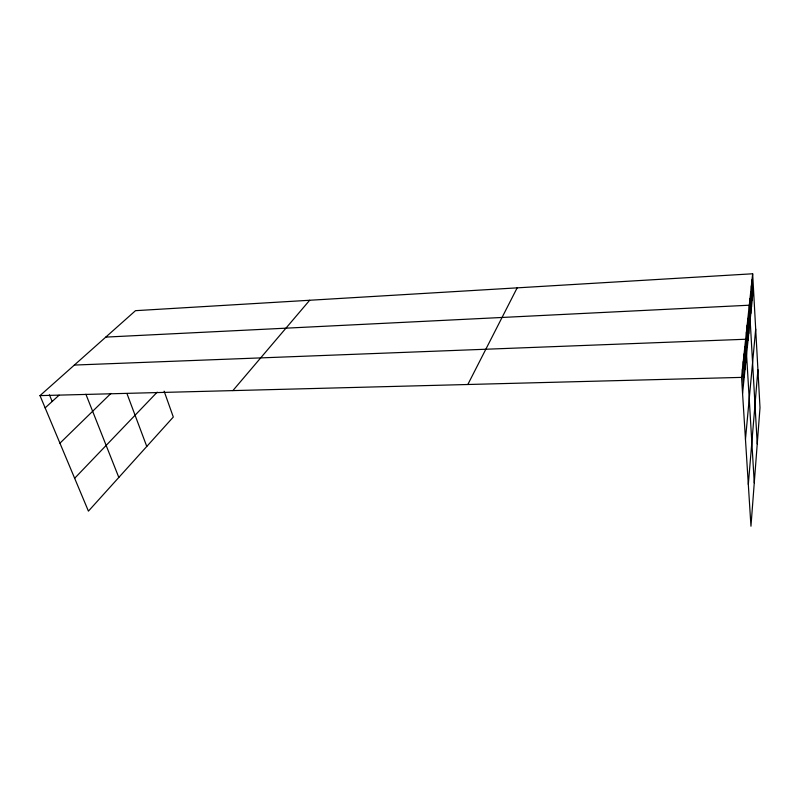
<?xml version="1.0" encoding="UTF-8"?>
<svg xmlns="http://www.w3.org/2000/svg" width="800" height="800" viewBox="0 0 800 800"><rect width="100%" height="100%" fill="white"/><g stroke="black" fill="none" stroke-linecap="round" stroke-linejoin="round"><path stroke-width="1.2" d="M748.32 484.41L757.92 369.75M745.47 439.32L755.69 329.12M742.56 393.43L753.44 288.07M752.66 273.78L760 407.68L750.96 526.22L741.55 377.39L752.66 273.78L135.5 310.67L40 395.62L88.42 511.13L173.31 417.04L164.12 391.18M467.83 384.51L517.16 287.86M232.87 390.61L309.67 300.26M74.65 478.28L157.19 392.16M59.94 443.2L110.93 393.42M45.14 407.88L59.08 395.18M105.79 337.1L749.29 305.21L757.24 443.93M74.36 365.06L745.64 339.25L754.27 482.89M40 395.62L741.55 377.39M49.42 394.82L52.17 401.47M85.9 394.25L118.82 477.44M126.95 393.55L146.77 446.45M742.41 369.4L743.4 385.31M744.86 346.53L745.8 362.07M744.06 353.97L745.02 369.64M743.24 361.59L744.22 377.38M747.15 325.18L748.04 340.37M746.4 332.13L747.31 347.44M748.59 311.72L749.45 326.68M747.88 318.38L748.76 333.45M752.01 279.8L752.81 294.19M751.35 285.95L752.16 300.45M750.68 292.23L751.5 306.85M749.99 298.65L750.83 313.38"/></g></svg>
